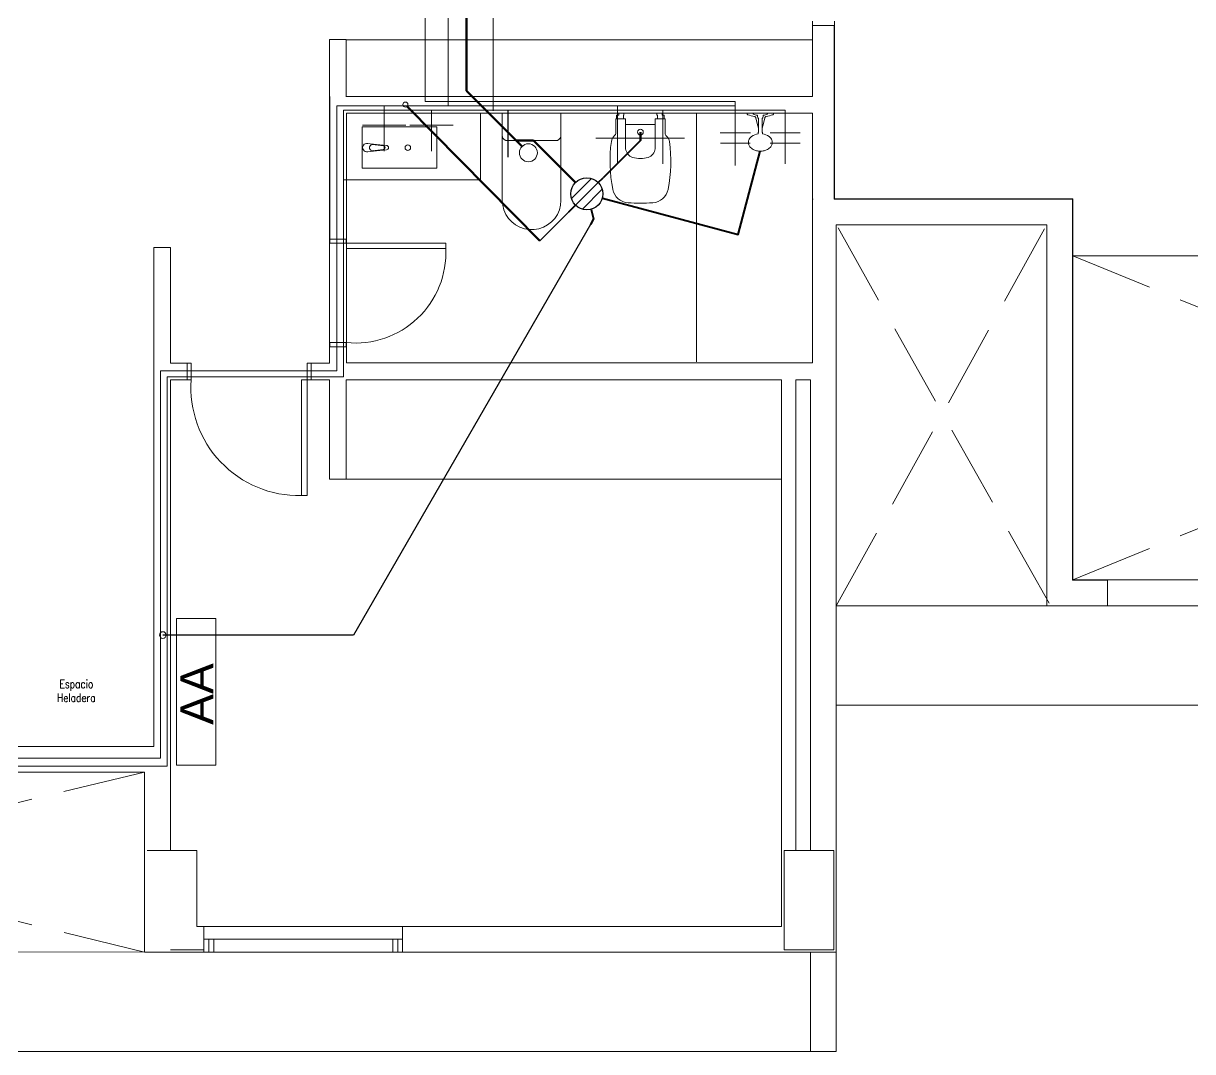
# Model space of a CAD drawing. Header units: millimetres. Extents: x 539 to 842, y -453 to -96.
# Drawn here: x 740.69 to 747.74, y -273.1 to -266.89 of the extents above; entities that cross this region are included whole.
import ezdxf

# ---------------------------------------------------------------- set-up
doc = ezdxf.new("R2010")
doc.units = ezdxf.units.MM
doc.header["$LTSCALE"] = 0.1
for name, pattern in [('ACAD_ISO02W100', [15, 12, -3]), ('CONTINUA', [0]), ('DASHED', [0.7, 0.5, -0.2])]:
    doc.linetypes.add(name, pattern=pattern)
doc.layers.get('0').update_dxf_attribs({"lineweight": 5})
for name, color, linetype, lineweight in [('00-Agua Caliente', 1, 'Continuous', 20), ('00-Agua Fria', 5, 'ACAD_ISO02W100', 20), ('A-DETL', 7, 'Continuous', 5), ('A-DETL-GENF', 7, 'Continuous', 5), ('MUEBLES', 250, 'Continuous', 5), ('P-SANR-FIXT', 7, 'Continuous', 5)]:
    doc.layers.add(name, color=color, linetype=linetype, lineweight=lineweight)
doc.layers.add('00-Primario', color=7, linetype='Continuous', true_color=0xff2400)
doc.layers.add('00-Secundario', color=24, linetype='Continuous')
doc.styles.add('Romans 1.50', font='romans.shx', dxfattribs={"width": 0.8, "height": 0.15})
doc.styles.get("Standard").update_dxf_attribs({"font": 'arial.ttf'})

# ---------------------------------------------------------------- blocks, each defined once
blk = doc.blocks.new('Shower-Valve_Trim-KOHLER-Alteo-K-TS45106 - 2_5 GPM_ 2BZ-Oil-Rubed Nickel-684691-2-TORRE-ARQ- PB _-2_14_')
at = {"color": 8}
for p, q in [((6.7075, 2.8569), (6.718, 2.9001)), ((6.718, 2.9001), (6.721, 2.898)), ((6.7269, 2.9363), (6.7321, 2.9322)), ((6.6969, 2.8137), (6.7075, 2.8569)), ((6.7328, 2.8358), (6.7179, 2.8372)), ((6.7258, 2.8695), (6.7397, 2.8638)), ((6.7768, 2.8239), (6.73, 2.8241)), ((6.7346, 2.8396), (6.7339, 2.8366)), ((6.8134, 2.8203), (6.7346, 2.8396)), ((6.7402, 2.8627), (6.7395, 2.8597)), ((6.7395, 2.8597), (6.8183, 2.8404)), ((6.7426, 2.8755), (6.7842, 2.8541)), ((6.7781, 2.8243), (6.7784, 2.8256)), ((6.7848, 2.8518), (6.7851, 2.8531)), ((6.8239, 2.8413), (6.8318, 2.8394)), ((6.6946, 2.7787), (6.688, 2.7775)), ((6.7005, 2.8142), (6.6969, 2.8137)), ((6.8259, 2.8149), (6.8179, 2.8169))]:
    blk.add_line(p, q, dxfattribs=at)
for centre, radius, start, end in [((6.7192, 2.8954), 0.00318, 6.88973, 54.99277), ((6.5002, 2.8689), 0.2237, 0.86448, 6.88973), ((6.7291, 2.9283), 0.00488, 3.24425, 51.85077), ((5.9932, 2.8866), 0.742, 359.92493, 3.24425), ((6.5181, 2.9419), 0.2237, 325.59877, 331.62402), ((6.7176, 2.8341), 0.00308, 84.79207, 151.62402), ((6.726, 2.8167), 0.00706, 97.51629, 139.92493), ((6.727, 2.8724), 0.00308, 180.86448, 247.69643), ((6.725, 2.8244), 0.000695, 277.51629, 356.26599), ((6.7262, 2.8243), 0.000526, 67.96699, 174.17446), ((6.7301, 2.8339), 0.00985, 247.96699, 269.78928), ((6.7329, 2.8368), 0.000995, 264.79207, 346.24425), ((6.7501, 2.8856), 0.0149, 179.92493, 192.56357), ((6.7424, 2.8839), 0.00706, 192.56357, 234.97221), ((6.738, 2.8776), 0.000695, 336.22251, 54.97221), ((6.7391, 2.8771), 0.000526, 158.31404, 264.52152), ((6.7381, 2.8668), 0.00985, 62.69922, 84.52152), ((6.7393, 2.8629), 0.000995, 346.24425, 67.69643), ((6.7768, 2.8247), 0.000762, 270.09497, 0.78219), ((6.7785, 2.8247), 0.000925, 95.985, 180.78219), ((6.7786, 2.8242), 0.000513, 166.24425, 262.75471), ((6.7973, 2.4731), 0.3511, 89.93921, 93.06176), ((6.7838, 2.8534), 0.000762, 331.70632, 62.39354), ((6.7853, 2.8526), 0.000925, 151.70632, 236.5035), ((6.7856, 2.853), 0.000513, 69.7338, 166.24425), ((6.9644, 3.1558), 0.3511, 239.42674, 242.54929), ((6.8163, 2.83), 0.0125, 98.94639, 109.01015), ((6.8146, 2.8406), 0.00187, 52.85244, 98.94639), ((6.7883, 2.8258), 0.0319, 28.27667, 30.71305), ((6.8222, 2.8345), 0.00706, 76.24425, 123.30845), ((6.9162, 2.8068), 0.0905, 131.08312, 158.8669), ((6.8876, 2.8396), 0.0469, 98.13329, 131.08312), ((6.8866, 2.8465), 0.0399, 63.16756, 98.13329), ((6.8862, 2.8457), 0.0408, 36.25317, 63.16756), ((6.8665, 2.8313), 0.0652, 13.90573, 36.25317), ((6.8326, 2.8262), 0.0998, 346.24425, 359.21375), ((6.8454, 2.8261), 0.0869, 359.21375, 13.90573), ((6.6937, 2.7835), 0.00488, 280.63773, 329.24425), ((6.0602, 3.1604), 0.742, 329.24425, 332.56357), ((6.7, 2.8173), 0.00318, 277.49573, 325.59877), ((6.732, 2.8117), 0.0149, 139.92493, 152.56357), ((6.8164, 2.8304), 0.0125, 223.47835, 233.54211), ((6.81, 2.8218), 0.00187, 233.54211, 279.63606), ((6.8196, 2.8238), 0.00706, 209.18005, 256.24425), ((6.9158, 2.8049), 0.0905, 173.6216, 201.40538), ((6.8752, 2.789), 0.0469, 201.40538, 234.35521), ((6.8603, 2.8061), 0.0652, 296.23533, 318.58277), ((6.8441, 2.8205), 0.0869, 318.58277, 333.27475), ((6.8326, 2.8262), 0.0998, 333.27475, 346.24425), ((6.8711, 2.7833), 0.0399, 234.35521, 269.32094), ((6.8711, 2.7842), 0.0408, 269.32094, 296.23533)]:
    blk.add_arc(centre, radius, start, end, dxfattribs=at)
blk = doc.blocks.new('Sanitary_Toilets_Ceramica-Catalano_Zero-70-One-Piece-Close-Coupled-Syphonic - Default-V1-2-TORRE-ARQ- PB _-2_14_')
at = {"layer": 'A-DETL-GENF', "color": 8}
for p, q in [((0.0444, 0.177), (0.0015, 0.177)), ((0.0887, 0.177), (0.0444, 0.177)), ((0.1331, 0.177), (0.0887, 0.177)), ((0.1331, 0.177), (0.1423, 0.1755)), ((0.524, 0.177), (0.1331, 0.177)), ((0.1423, 0.1755), (0.1331, 0.177)), ((0.1423, 0.1755), (0.1507, 0.1713)), ((0.1507, 0.1713), (0.1423, 0.1755)), ((0.1507, 0.1713), (0.1573, 0.1646)), ((0.1573, 0.1646), (0.1507, 0.1713)), ((0.1573, 0.1646), (0.1616, 0.1563)), ((0.1616, 0.1563), (0.1573, 0.1646)), ((0.1616, 0.1563), (0.1631, 0.147)), ((0.1631, 0.147), (0.1616, 0.1563)), ((0.1631, 0.147), (0.1631, -0.147)), ((0.1631, 0.098), (0.1631, 0.147)), ((0.5531, 0.1746), (0.524, 0.177)), ((0.5815, 0.1674), (0.5531, 0.1746)), ((0.6082, 0.1557), (0.5815, 0.1674)), ((0.6327, 0.1397), (0.6082, 0.1557)), ((0.1631, 0.049), (0.1631, 0.098)), ((0.6542, 0.1199), (0.6327, 0.1397)), ((0.6722, 0.0968), (0.6542, 0.1199)), ((0.6861, 0.0711), (0.6722, 0.0968)), ((0.6956, 0.0435), (0.6861, 0.0711)), ((0.1631, 0), (0.1631, 0.049)), ((0.7004, 0.0146), (0.6956, 0.0435)), ((0.7004, -0.0146), (0.7004, 0.0146)), ((0.1631, -0.049), (0.1631, 0)), ((0.1631, -0.098), (0.1631, -0.049)), ((0.6861, -0.0711), (0.6956, -0.0435)), ((0.6956, -0.0435), (0.7004, -0.0146)), ((0.1631, -0.147), (0.1631, -0.098)), ((0.6082, -0.1557), (0.6327, -0.1397)), ((0.6327, -0.1397), (0.6542, -0.1199)), ((0.6542, -0.1199), (0.6722, -0.0968)), ((0.6722, -0.0968), (0.6861, -0.0711)), ((0.0015, -0.177), (0.0444, -0.177)), ((0.0444, -0.177), (0.0887, -0.177)), ((0.0887, -0.177), (0.1331, -0.177)), ((0.1423, -0.1755), (0.1331, -0.177)), ((0.1331, -0.177), (0.1423, -0.1755)), ((0.1331, -0.177), (0.524, -0.177)), ((0.1507, -0.1713), (0.1423, -0.1755)), ((0.1423, -0.1755), (0.1507, -0.1713)), ((0.1573, -0.1646), (0.1507, -0.1713)), ((0.1507, -0.1713), (0.1573, -0.1646)), ((0.1616, -0.1563), (0.1573, -0.1646)), ((0.1573, -0.1646), (0.1616, -0.1563)), ((0.1631, -0.147), (0.1616, -0.1563)), ((0.1616, -0.1563), (0.1631, -0.147)), ((0.524, -0.177), (0.5531, -0.1746)), ((0.5531, -0.1746), (0.5815, -0.1674)), ((0.5815, -0.1674), (0.6082, -0.1557))]:
    blk.add_line(p, q, dxfattribs=at)
blk = doc.blocks.new('Vitreous china bidet _ Debba _ Roca _ 355994xx0 - White - Debba- Roca-2705266-2-TORRE-ARQ- PB _-2_14_')
at = {"layer": 'P-SANR-FIXT', "color": 8}
for p, q in [((0.0357, 0.0802), (0.0357, 0.2622)), ((0.2143, 0.2622), (0.2143, 0.0802)), ((-0.0236, 0.1689), (-0.0236, 0.0802)), ((0.2736, 0.0802), (0.2738, 0.1687)), ((-0.0236, 0.0802), (-0.0194, 0.0802)), ((-0.0194, 0.0802), (-0.0194, 0.0596)), ((-0.0194, 0.0802), (0.0221, 0.0802)), ((0.0221, 0.0802), (0.0357, 0.0802)), ((0.0221, 0.0596), (0.0221, 0.0802)), ((0.0357, 0.1159), (0.2143, 0.1159)), ((0.2143, 0.0802), (0.2279, 0.0802)), ((0.2279, 0.0802), (0.2694, 0.0802)), ((0.2279, 0.0596), (0.2279, 0.0802)), ((0.2694, 0.0596), (0.2694, 0.0802)), ((0.2694, 0.0802), (0.2736, 0.0802)), ((-0.0194, 0.0596), (-0.006, 0.0596)), ((-0.006, 0.0596), (-0.006, 0.0508)), ((0.026, 0.0596), (0.0221, 0.0596)), ((0.026, 0.0508), (0.026, 0.0596)), ((0.224, 0.0596), (0.2279, 0.0596)), ((0.224, 0.0508), (0.224, 0.0596)), ((0.256, 0.0508), (0.256, 0.0596)), ((0.256, 0.0596), (0.2694, 0.0596))]:
    blk.add_line(p, q, dxfattribs=at)
for centre, radius, start, end in [((0.0575, 0.4868), 0.1013, 93.86915, 168.75559), ((0.125, -0.5106), 1.1009, 86.13085, 93.86915), ((0.1925, 0.4868), 0.1013, 11.24441, 86.13085), ((0.8089, 0.3374), 0.8673, 168.75559, 187.87391), ((-0.5589, 0.3374), 0.8673, 352.12609, 11.24441), ((0.1, 0.2529), 0.0649, 110.16908, 171.83092), ((0.1293, 0.1353), 0.1859, 91.32885, 106.15101), ((0.1207, 0.1353), 0.1859, 73.84899, 88.67115), ((0.15, 0.2529), 0.0649, 8.16908, 69.83092), ((0.0086, 0.2267), 0.0594, 187.87391, 225.1331), ((0.2414, 0.2267), 0.0594, 311.25476, 352.12609), ((-0.0411, 0.1689), 0.0175, 0, 63.70008), ((0.125, 0.1608), 0.0175, 0, 180), ((0.125, 0.1608), 0.0175, 180, 0), ((0.2904, 0.1686), 0.0167, 126.27151, 179.72849)]:
    blk.add_arc(centre, radius, start, end, dxfattribs=at)
blk = doc.blocks.new('Bacha 45x25cm')
at = {"layer": 'MUEBLES', "color": 8}
for p, q in [((0.1116, 0.1456), (0.0994, 0.0278)), ((0.1384, 0.1456), (0.1506, 0.0278)), ((0.1062, 0.0625), (0.1134, 0.1271)), ((0.1367, 0.1258), (0.1438, 0.0625))]:
    blk.add_line(p, q, dxfattribs=at)
blk.add_lwpolyline([(0, 0.45), (0.25, 0.45), (0.25, 0), (0, 0)], close=True, dxfattribs=at)
blk.add_circle((0.125, 0.275), 0.0166, dxfattribs=at)
for centre, radius, start, end in [((0.125, 0.1456), 0.0134, 0, 180), ((0.125, 0.1258), 0.0117, 360, 173.64144), ((0.125, 0.0278), 0.0256, 168.17214, 11.82786), ((0.125, 0.0625), 0.0188, 167.28289, 12.84679)]:
    blk.add_arc(centre, radius, start, end, dxfattribs=at)
blk = doc.blocks.new('2-3y4P F')
at = {"color": 8, "lineweight": 18}
for p, q in [((745.4496, -266.8771), (745.4496, -266.9021)), ((745.5832, -266.9021), (745.5832, -266.8771)), ((745.4496, -266.9021), (745.4496, -267.3303)), ((745.4496, -266.9021), (745.5832, -266.9021)), ((745.5806, -267.9508), (745.5806, -266.9021)), ((745.5816, -267.9498), (745.5816, -266.9021)), ((745.5831, -267.9483), (745.5831, -266.9021)), ((742.5348, -266.9873), (742.5348, -268.1915)), ((742.6348, -266.9873), (742.5348, -266.9873)), ((742.6348, -267.3303), (742.6348, -266.9873)), ((742.6348, -266.9888), (745.4496, -266.9888)), ((742.5363, -267.3303), (742.5348, -267.3303)), ((742.5373, -267.3318), (742.5348, -267.3318)), ((742.5363, -268.1915), (742.5363, -267.3318)), ((742.6348, -267.3303), (742.6323, -267.3303)), ((745.4496, -267.3303), (742.6348, -267.3303)), ((742.6363, -268.1915), (742.6363, -267.4318)), ((742.6363, -267.4318), (745.4491, -267.4318)), ((745.4491, -267.4318), (745.4491, -268.9388)), ((745.5831, -267.9483), (745.5806, -267.9483)), ((747.0209, -267.9483), (745.5831, -267.9483)), ((747.0184, -267.9483), (747.0184, -267.9498)), ((747.0194, -267.9483), (747.0194, -270.2493)), ((747.0209, -270.2478), (747.0209, -267.9483)), ((745.4531, -267.9498), (745.4521, -267.9498)), ((745.5806, -267.9498), (747.0209, -267.9498)), ((745.5806, -267.9508), (747.0184, -267.9508)), ((747.0184, -267.9508), (747.0184, -270.2503)), ((745.5931, -272.4964), (745.5931, -268.1058)), ((745.5931, -268.1058), (746.8634, -268.1058)), ((746.8634, -268.1058), (746.8634, -270.4053)), ((742.5348, -268.8415), (742.5348, -268.1915)), ((742.5356, -268.1915), (742.6356, -268.1915)), ((742.5356, -268.2165), (742.5356, -268.1915)), ((742.6356, -268.2165), (742.5356, -268.2165)), ((742.6356, -268.1915), (742.6356, -268.2165)), ((742.6363, -268.1915), (742.6363, -268.2165)), ((742.6363, -268.248), (742.6363, -268.2165)), ((742.6363, -268.2165), (743.2363, -268.2165)), ((743.2363, -268.2165), (743.2363, -268.248)), ((741.5739, -268.2415), (741.4739, -268.2415)), ((741.4739, -268.2415), (741.4739, -271.2538)), ((741.4764, -268.2415), (741.4764, -268.243)), ((741.5739, -268.9403), (741.5739, -268.2415)), ((742.6363, -268.248), (742.6363, -268.8415)), ((743.2363, -268.248), (742.6363, -268.248)), ((751.8065, -268.2935), (747.0209, -268.2935)), ((742.5348, -268.8415), (742.5348, -268.9403)), ((742.5356, -268.8165), (742.6356, -268.8165)), ((742.5356, -268.8415), (742.5356, -268.8165)), ((742.6356, -268.8415), (742.5356, -268.8415)), ((742.6356, -268.8165), (742.6356, -268.8415)), ((742.6363, -268.9388), (742.6363, -268.8415)), ((741.6744, -268.9403), (741.5739, -268.9403)), ((741.6994, -268.9403), (741.6744, -268.9403)), ((741.6744, -268.9403), (741.6744, -269.0403)), ((741.6994, -269.0403), (741.6994, -268.9403)), ((742.4244, -268.9403), (742.3994, -268.9403)), ((742.3994, -268.9403), (742.3994, -269.0403)), ((742.5348, -268.9403), (742.4244, -268.9403)), ((742.4244, -269.0403), (742.4244, -268.9403)), ((745.4491, -268.9388), (742.6363, -268.9388)), ((741.5739, -271.8814), (741.5739, -269.0403)), ((741.5739, -269.0403), (741.6744, -269.0403)), ((741.6744, -269.0403), (741.6994, -269.0403)), ((742.3994, -269.0403), (742.3644, -269.0403)), ((742.3644, -269.0403), (742.3644, -269.7403)), ((742.3994, -269.7403), (742.3994, -269.0403)), ((742.3994, -269.0403), (742.4244, -269.0403)), ((742.4244, -269.0403), (742.5348, -269.0403)), ((742.5348, -269.0403), (742.5348, -269.6403)), ((742.6348, -269.0403), (745.2631, -269.0403)), ((742.6348, -269.6403), (742.6348, -269.0403)), ((745.2631, -269.0403), (745.2631, -272.3404)), ((745.3481, -269.0403), (745.4371, -269.0403)), ((745.3481, -271.8814), (745.3481, -269.0403)), ((745.4371, -269.0403), (745.4371, -271.8814)), ((742.5348, -269.6403), (742.6348, -269.6403)), ((742.6348, -269.6403), (745.2631, -269.6403)), ((742.3644, -269.7403), (742.3994, -269.7403)), ((747.0184, -270.2503), (747.2293, -270.2503)), ((747.0194, -270.2493), (747.2293, -270.2493)), ((747.2293, -270.2478), (747.0209, -270.2478)), ((747.2293, -270.2478), (747.2293, -270.4053)), ((751.5065, -270.2478), (747.2293, -270.2478)), ((746.8634, -270.4053), (745.5931, -270.4053)), ((746.8634, -270.4053), (747.2293, -270.4053)), ((747.2293, -270.4053), (751.5065, -270.4053)), ((745.5931, -271.0053), (759.939, -271.0053)), ((741.4739, -271.2538), (738.9139, -271.2538)), ((738.9139, -271.4098), (741.4179, -271.4098)), ((741.4179, -271.4098), (741.4179, -272.4964)), ((741.5579, -271.8814), (741.4333, -271.8814)), ((741.4333, -271.8814), (741.5739, -271.8814)), ((741.5589, -271.8814), (741.5579, -271.8814)), ((741.5714, -271.8814), (741.5589, -271.8814)), ((741.5724, -271.8814), (741.5714, -271.8814)), ((741.5739, -271.8814), (741.5724, -271.8814)), ((741.7333, -271.8814), (741.5739, -271.8814)), ((741.7333, -272.3404), (741.7333, -271.8814)), ((745.3481, -271.8814), (745.2785, -271.8814)), ((745.2785, -271.8814), (745.2785, -272.3404)), ((745.2785, -272.3429), (745.2785, -271.8814)), ((745.2785, -271.8814), (745.3481, -271.8814)), ((745.4371, -271.8814), (745.3481, -271.8814)), ((745.4386, -271.8814), (745.4371, -271.8814)), ((745.4371, -271.8814), (745.5781, -271.8814)), ((745.4396, -271.8814), (745.4386, -271.8814)), ((745.4521, -271.8814), (745.4396, -271.8814)), ((745.4531, -271.8814), (745.4521, -271.8814)), ((745.5781, -271.8814), (745.4531, -271.8814)), ((745.5785, -271.8814), (745.5781, -271.8814)), ((745.5781, -271.8814), (745.5785, -271.8814)), ((745.5785, -272.3404), (745.5785, -271.8814)), ((745.5785, -271.8814), (745.5785, -272.3404)), ((741.7759, -272.3404), (741.7333, -272.3404)), ((741.7759, -272.4184), (741.7759, -272.3404)), ((741.7759, -272.3404), (742.9759, -272.3404)), ((745.2631, -272.3404), (742.9759, -272.3404)), ((742.9759, -272.3404), (742.9759, -272.4184)), ((745.2785, -272.3429), (745.2781, -272.3429)), ((745.2785, -272.3404), (745.2785, -272.3429)), ((745.2785, -272.3429), (745.2785, -272.3564)), ((745.2785, -272.3564), (745.2785, -272.4814)), ((745.2785, -272.4814), (745.2785, -272.3564)), ((745.5785, -272.4814), (745.5785, -272.3404)), ((741.7759, -272.4184), (741.8059, -272.4184)), ((741.7759, -272.4964), (741.7759, -272.4184)), ((741.8059, -272.4184), (741.8359, -272.4184)), ((741.8059, -272.4964), (741.8059, -272.4184)), ((741.8059, -272.4184), (741.8059, -272.4964)), ((741.8359, -272.4184), (742.9159, -272.4184)), ((741.8359, -272.4336), (741.8359, -272.4184)), ((741.8359, -272.4184), (741.8359, -272.4964)), ((742.9159, -272.4184), (742.9159, -272.4336)), ((742.9159, -272.4184), (742.9459, -272.4184)), ((742.9159, -272.4964), (742.9159, -272.4184)), ((742.9459, -272.4184), (742.9459, -272.4964)), ((742.9459, -272.4184), (742.9759, -272.4184)), ((742.9459, -272.4964), (742.9459, -272.4184)), ((742.9759, -272.4184), (742.9759, -272.4964)), ((736.9489, -272.4814), (741.4179, -272.4964)), ((741.4179, -272.4964), (741.7759, -272.4964)), ((741.5739, -272.4814), (741.7333, -272.4814)), ((741.7759, -272.4814), (741.5739, -272.4814)), ((741.8059, -272.4964), (741.7759, -272.4964)), ((741.8359, -272.4964), (741.8059, -272.4964)), ((741.8359, -272.4964), (742.9159, -272.4964)), ((742.9459, -272.4964), (742.9159, -272.4964)), ((742.9759, -272.4964), (742.9459, -272.4964)), ((742.9759, -272.4964), (745.5931, -272.4964)), ((745.2785, -272.4814), (745.5785, -272.4814)), ((745.4371, -273.0964), (745.4371, -272.4964)), ((745.5931, -272.4964), (745.5931, -273.0964)), ((745.4371, -273.0964), (733.6092, -273.0964)), ((745.5931, -273.0964), (745.4371, -273.0964))]:
    blk.add_line(p, q, dxfattribs=at)
at = {"color": 8, "linetype": 'DASHED', "lineweight": 18, "ltscale": 10}
for p, q in [((746.8784, -270.3903), (745.5931, -268.1058)), ((745.5931, -270.4053), (746.8634, -268.1058)), ((747.0209, -270.2478), (751.8065, -268.2935)), ((747.0209, -268.2935), (751.8065, -270.2478)), ((741.4179, -271.4098), (736.9489, -272.4814)), ((741.4179, -272.4964), (736.9489, -271.4098))]:
    blk.add_line(p, q, dxfattribs=at)
at = {"color": 8, "linetype": 'CONTINUA', "lineweight": 18}
for p, q in [((741.848, -270.4817), (741.6116, -270.4817)), ((741.6116, -270.4817), (741.6116, -271.3666)), ((741.848, -271.3666), (741.848, -270.4817)), ((741.6116, -271.3666), (741.848, -271.3666))]:
    blk.add_line(p, q, dxfattribs=at)
at = {"color": 8, "lineweight": 18}
for centre, radius, start, end in [((742.6905, -268.2728), 0.5464, 264.31204, 2.59832), ((742.3511, -269.087), 0.6534, 175.89838, 271.16402)]:
    blk.add_arc(centre, radius, start, end, dxfattribs=at)
at = {"layer": 'A-DETL', "color": 8, "linetype": 'ByBlock', "lineweight": 18}
for p, q in [((743.4452, -267.8344), (743.4452, -267.4318)), ((742.6199, -267.8344), (743.4452, -267.8344))]:
    blk.add_line(p, q, dxfattribs=at)
at = {"layer": 'A-DETL', "color": 8, "lineweight": 18}
blk.add_line((744.7501, -268.9318), (744.7502, -267.4318), dxfattribs=at)
at = {"layer": 'MUEBLES', "lineweight": 18, "rotation": 269.9999997145658}
blk.add_blockref('Bacha 45x25cm', (742.7322, -267.5145), dxfattribs=at)
blk.add_blockref('Bacha 45x25cm', (742.7322, -267.5145), dxfattribs=at)
at = {"layer": 'P-SANR-FIXT', "lineweight": 18}
for name, p, rotation in [('Sanitary_Toilets_Ceramica-Catalano_Zero-70-One-Piece-Close-Coupled-Syphonic - Default-V1-2-TORRE-ARQ- PB _-2_14_', (743.7541, -267.4341), 269.9999999508732), ('Vitreous china bidet _ Debba _ Roca _ 355994xx0 - White - Debba- Roca-2705266-2-TORRE-ARQ- PB _-2_14_', (744.5357, -267.3848), 180)]:
    blk.add_blockref(name, p, dxfattribs=dict(at, rotation=rotation))
at = {"layer": 'P-SANR-FIXT', "lineweight": 18, "xscale": -1, "rotation": 76.24075343670569}
blk.add_blockref('Shower-Valve_Trim-KOHLER-Alteo-K-TS45106 - 2_5 GPM_ 2BZ-Oil-Rubed Nickel-684691-2-TORRE-ARQ- PB _-2_14_', (749.5048, -261.5965), dxfattribs=at)
at = {"color": 8, "linetype": 'CONTINUA', "lineweight": 13}
blk.add_text('AA', height=0.2, rotation=90, dxfattribs=at).set_placement((741.8341, -271.1242))
at = {"color": 8, "lineweight": 18, "style": 'Romans 1.50', "width": 0.8}
for s, p in [('Espacio', (740.9048, -270.9022)), ('Heladera', (740.8896, -270.9855))]:
    blk.add_text(s, height=0.05, dxfattribs=at).set_placement(p)

msp = doc.modelspace()

# ---------------------------------------------------------------- linework, layer by layer
at = {"layer": '00-Agua Caliente', "color": 1, "linetype": 'Continuous', "lineweight": 20}
for p, q in [((744.9832, -267.3613), (744.9832, -267.7475)), ((742.8637, -267.3871), (742.8637, -267.6602)), ((744.2717, -267.3871), (744.2717, -267.7377)), ((742.9946, -267.5047), (742.7328, -267.5047)), ((744.4026, -267.5823), (744.1408, -267.5823)), ((744.892, -267.5503), (745.0745, -267.5503)), ((744.8933, -267.6133), (745.0731, -267.6133))]:
    msp.add_line(p, q, dxfattribs=at)
at = {"layer": '00-Agua Caliente', "linetype": 'ACAD_ISO02W100', "ltscale": 3}
for points in [[(743.2326, -265.8697), (743.1117, -265.8697), (743.1117, -267.3613)], [(744.9832, -267.3613), (743.1117, -267.3613)]]:
    msp.add_lwpolyline(points, dxfattribs=at)
at = {"layer": '00-Agua Caliente', "linetype": 'CONTINUA'}
for points in [[(743.3182, -265.8697), (743.2506, -265.8697), (743.2506, -267.3871)], [(742.5785, -267.3871), (742.5785, -268.9878), (741.5135, -268.9878), (741.5135, -271.325), (738.5394, -271.325)], [(744.9832, -267.3871), (742.5785, -267.3871)]]:
    msp.add_lwpolyline(points, dxfattribs=at)
at = {"layer": '00-Agua Fria', "color": 5, "linetype": 'Continuous', "lineweight": 20}
for p, q in [((743.1502, -267.4129), (743.1502, -267.6602)), ((744.547, -267.4129), (744.547, -267.7377)), ((745.2843, -267.4129), (745.2843, -267.7377)), ((743.0193, -267.5047), (743.2811, -267.5047)), ((744.4161, -267.5823), (744.6779, -267.5823)), ((745.193, -267.5503), (745.3755, -267.5503)), ((745.1943, -267.6133), (745.3742, -267.6133))]:
    msp.add_line(p, q, dxfattribs=at)
at = {"layer": '00-Agua Fria', "color": 5, "lineweight": 25}
msp.add_line((743.6099, -267.4129), (743.6099, -267.6978), dxfattribs=at)
at = {"layer": '00-Agua Fria', "ltscale": 3}
for points in [[(743.4472, -265.8449), (743.522, -265.8449), (743.522, -267.4166)], [(742.6188, -267.4129), (742.6188, -269.0233), (741.5552, -269.0233), (741.5552, -271.3728), (737.6503, -271.3728)], [(745.2843, -267.4129), (742.6188, -267.4129)]]:
    msp.add_lwpolyline(points, dxfattribs=at)
at = {"layer": '00-Primario', "lineweight": 50}
for points in [[(743.3603, -264.45), (743.3603, -267.2961)], [(743.6966, -267.6324), (743.3603, -267.2961)], [(743.6613, -267.5971), (743.766, -267.5971)], [(744.0193, -267.8504), (743.766, -267.5971)]]:
    msp.add_lwpolyline(points, dxfattribs=at)
at = {"layer": '00-Primario', "lineweight": 20}
msp.add_circle((743.7348, -267.6706), 0.0541, dxfattribs=at)
at = {"layer": '00-Secundario', "lineweight": 15}
for p, q in [((743.9951, -267.9469), (744.1149, -267.826)), ((744.0193, -267.9872), (744.1561, -267.8504)), ((744.0604, -268.0116), (744.1802, -267.8908))]:
    msp.add_line(p, q, dxfattribs=at)
at = {"layer": '00-Secundario', "lineweight": 50}
for points in [[(743.0032, -267.3905), (743.8046, -268.2019)], [(744.4107, -267.5456), (744.4107, -267.5958)]]:
    msp.add_lwpolyline(points, dxfattribs=at)
at = {"layer": '00-Secundario', "lineweight": 40}
for points in [[(744.4107, -267.5958), (744.1851, -267.8214)], [(744.1811, -267.9438), (744.9999, -268.1632), (745.1346, -267.6605)], [(744.1561, -267.8504), (744.1851, -267.8214)], [(744.0193, -267.9872), (743.9768, -268.0297)], [(744.1127, -268.0122), (744.1283, -268.0702)], [(744.1283, -268.0702), (744.109, -268.1035)]]:
    msp.add_lwpolyline(points, dxfattribs=at)
at = {"layer": '00-Secundario', "lineweight": 30}
for points in [[(743.9768, -268.0297), (743.8046, -268.2019)], [(744.109, -268.1035), (742.6783, -270.5817), (741.5278, -270.5817)]]:
    msp.add_lwpolyline(points, dxfattribs=at)
at = {"layer": '00-Secundario', "linetype": 'Continuous', "lineweight": 20}
msp.add_circle((742.9926, -267.3797), 0.0151, dxfattribs=at)
at = {"layer": '00-Secundario', "lineweight": 25}
msp.add_circle((744.0877, -267.9188), 0.0967, dxfattribs=at)
msp.add_circle((744.0877, -267.9188), 0.0967, dxfattribs=at)
at = {"layer": '00-Secundario', "linetype": 'CONTINUA', "lineweight": 20}
msp.add_circle((741.5278, -270.5817), 0.02, dxfattribs=at)

# ---------------------------------------------------------------- block references
at = {"color": 2, "linetype": 'CONTINUA', "lineweight": 13}
msp.add_blockref('2-3y4P F', (0, 0), dxfattribs=at)

doc.saveas('drawing.dxf')
